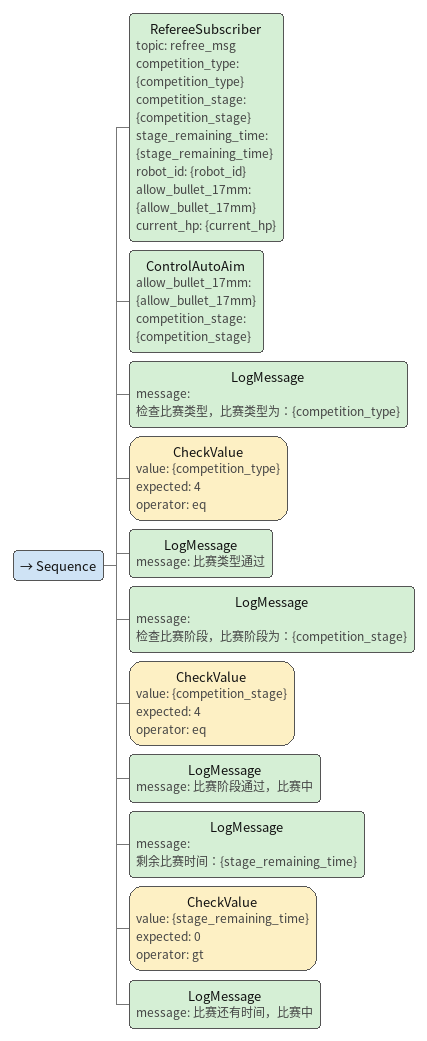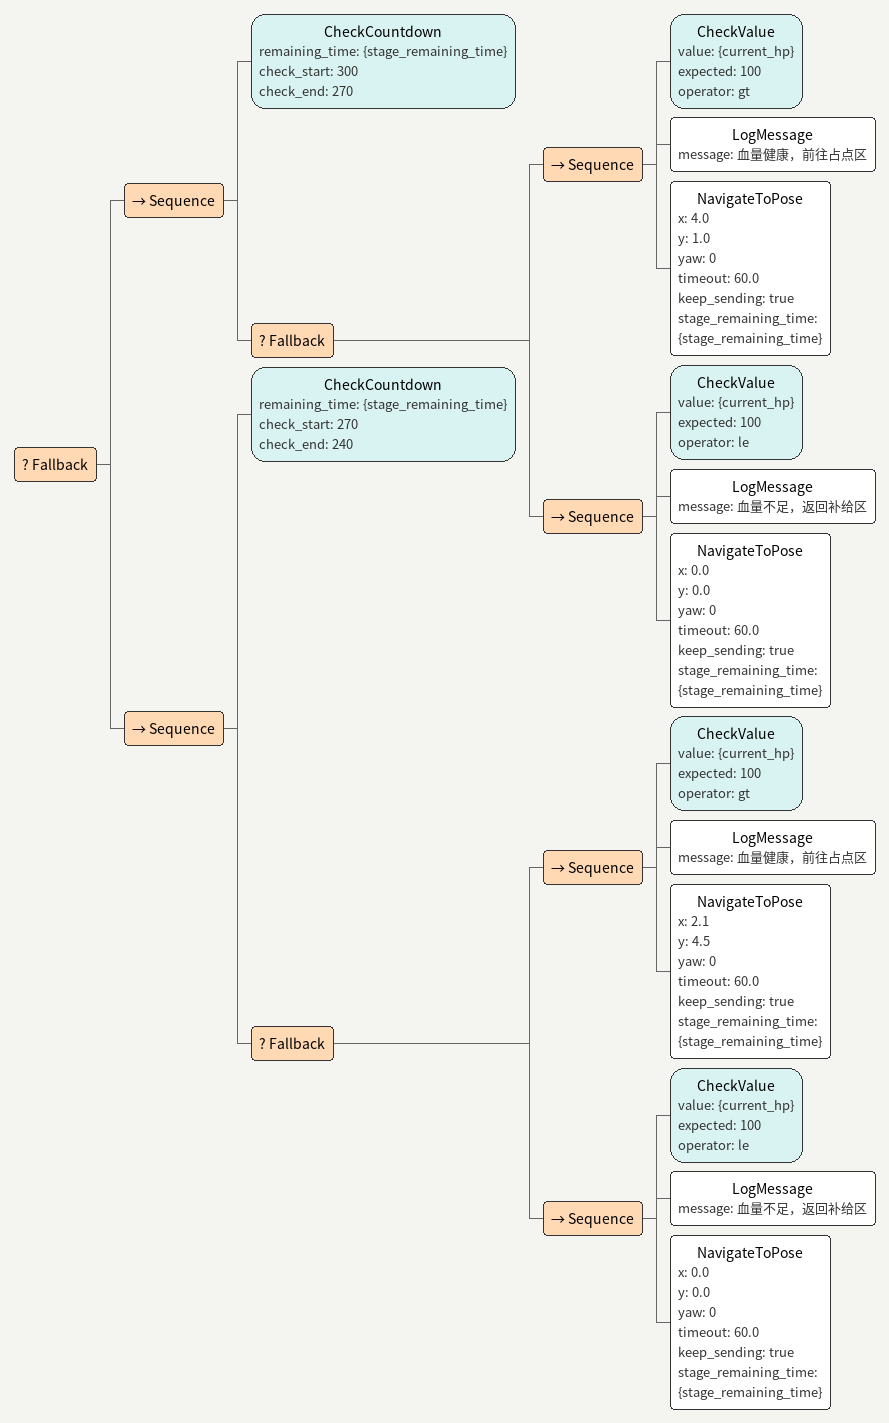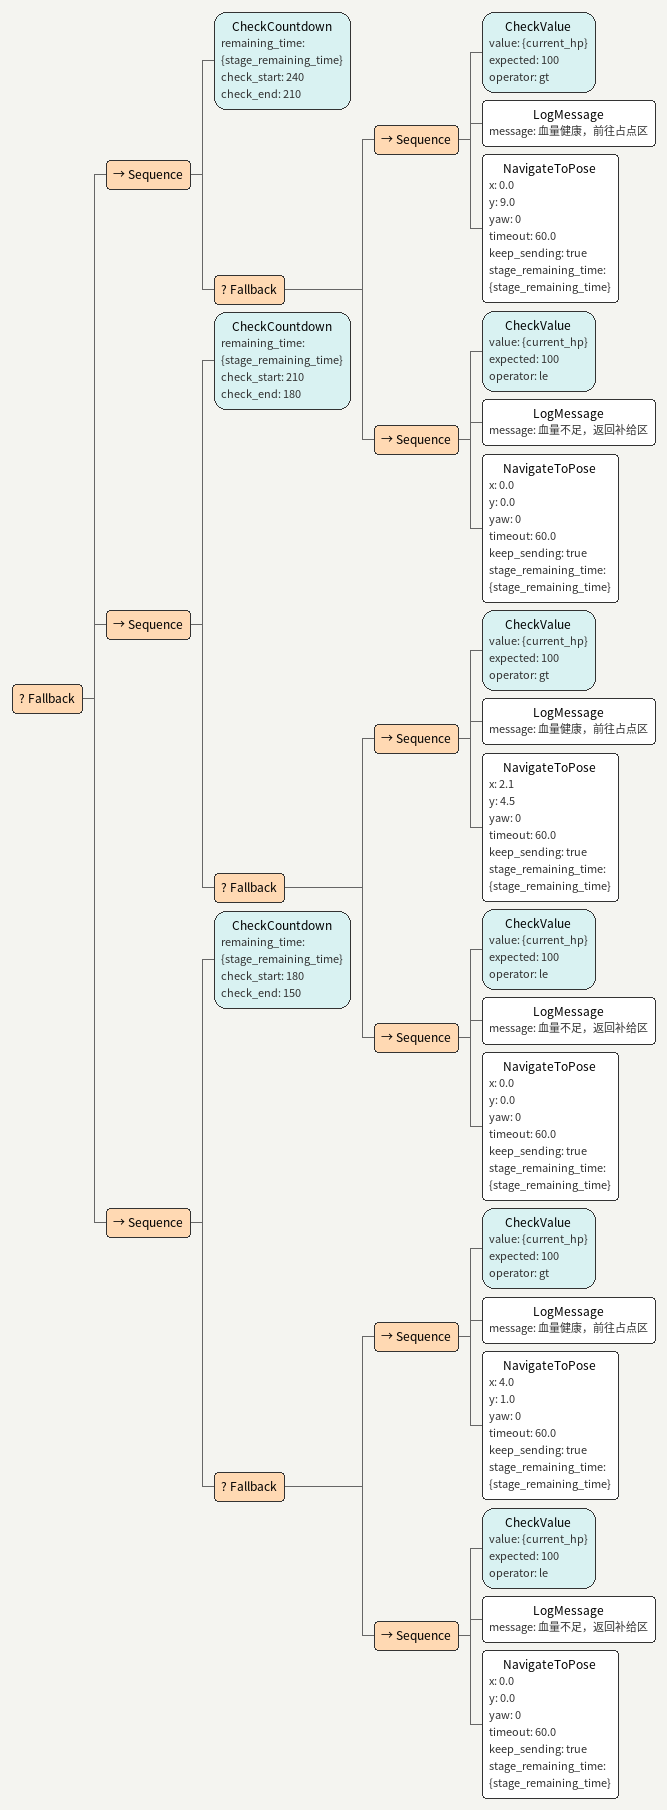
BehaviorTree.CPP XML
<Sequence>
    <!-- 赛前检查 -->
    <RefereeSubscriber topic="refree_msg" competition_type="{competition_type}" competition_stage="{competition_stage}" stage_remaining_time="{stage_remaining_time}" robot_id="{robot_id}" allow_bullet_17mm="{allow_bullet_17mm}" current_hp="{current_hp}"/>
    <!-- 控制自瞄 -->
    <ControlAutoAim allow_bullet_17mm="{allow_bullet_17mm}" competition_stage="{competition_stage}"/>

    <!-- 比赛类型检查 -->
    <LogMessage message="检查比赛类型，比赛类型为：{competition_type}"/>
    <CheckValue value="{competition_type}" expected="4" operator="eq"/>
    <LogMessage message="比赛类型通过"/>

    <!-- 比赛阶段检查 -->
    <LogMessage message="检查比赛阶段，比赛阶段为：{competition_stage}"/>
    <CheckValue value="{competition_stage}" expected="4" operator="eq"/>
    <LogMessage message="比赛阶段通过，比赛中"/>

    <!-- 剩余时间检查 -->
    <LogMessage message="剩余比赛时间：{stage_remaining_time}"/>
    <CheckValue value="{stage_remaining_time}" expected="0" operator="gt"/>
    <LogMessage message="比赛还有时间，比赛中"/>

</Sequence>

<Fallback>

  <Sequence>
    <CheckCountdown remaining_time="{stage_remaining_time}" check_start="300" check_end="270"/>
    <Fallback>
      <!-- 高血量分支 -->
      <Sequence>
        <CheckValue value="{current_hp}" expected="100" operator="gt"/>
        <LogMessage message="血量健康，前往占点区"/>
        <NavigateToPose x="4.0" y="1.0" yaw="0" timeout="60.0" keep_sending="true" stage_remaining_time="{stage_remaining_time}"/>
      </Sequence>
      <!-- 低血量分支 -->
      <Sequence>
        <CheckValue value="{current_hp}" expected="100" operator="le"/> <!-- le表示小于等于 -->
        <LogMessage message="血量不足，返回补给区"/>
        <NavigateToPose x="0.0" y="0.0" yaw="0" timeout="60.0" keep_sending="true" stage_remaining_time="{stage_remaining_time}"/>
      </Sequence>
    </Fallback>
  </Sequence>

  <Sequence>
    <CheckCountdown remaining_time="{stage_remaining_time}" check_start="270" check_end="240"/>
    <Fallback>
      <!-- 高血量分支 -->
      <Sequence>
        <CheckValue value="{current_hp}" expected="100" operator="gt"/>
        <LogMessage message="血量健康，前往占点区"/>
        <NavigateToPose x="2.1" y="4.5" yaw="0" timeout="60.0" keep_sending="true" stage_remaining_time="{stage_remaining_time}"/>
      </Sequence>
      <!-- 低血量分支 -->
      <Sequence>
        <CheckValue value="{current_hp}" expected="100" operator="le"/> <!-- le表示小于等于 -->
        <LogMessage message="血量不足，返回补给区"/>
        <NavigateToPose x="0.0" y="0.0" yaw="0" timeout="60.0" keep_sending="true" stage_remaining_time="{stage_remaining_time}"/>
      </Sequence>
    </Fallback>
  </Sequence>

</Fallback>

<Fallback>

  <Sequence>
    <CheckCountdown remaining_time="{stage_remaining_time}" check_start="240" check_end="210"/>
    <Fallback>
      <!-- 高血量分支 -->
      <Sequence>
        <CheckValue value="{current_hp}" expected="100" operator="gt"/>
        <LogMessage message="血量健康，前往占点区"/>
        <NavigateToPose x="0.0" y="9.0" yaw="0" timeout="60.0" keep_sending="true" stage_remaining_time="{stage_remaining_time}"/>
      </Sequence>
      <!-- 低血量分支 -->
      <Sequence>
        <CheckValue value="{current_hp}" expected="100" operator="le"/> <!-- le表示小于等于 -->
        <LogMessage message="血量不足，返回补给区"/>
        <NavigateToPose x="0.0" y="0.0" yaw="0" timeout="60.0" keep_sending="true" stage_remaining_time="{stage_remaining_time}"/>
      </Sequence>
    </Fallback>
  </Sequence>

  <Sequence>
    <CheckCountdown remaining_time="{stage_remaining_time}" check_start="210" check_end="180"/>
    <Fallback>
      <!-- 高血量分支 -->
      <Sequence>
        <CheckValue value="{current_hp}" expected="100" operator="gt"/>
        <LogMessage message="血量健康，前往占点区"/>
        <NavigateToPose x="2.1" y="4.5" yaw="0" timeout="60.0" keep_sending="true" stage_remaining_time="{stage_remaining_time}"/>
      </Sequence>
      <!-- 低血量分支 -->
      <Sequence>
        <CheckValue value="{current_hp}" expected="100" operator="le"/> <!-- le表示小于等于 -->
        <LogMessage message="血量不足，返回补给区"/>
        <NavigateToPose x="0.0" y="0.0" yaw="0" timeout="60.0" keep_sending="true" stage_remaining_time="{stage_remaining_time}"/>
      </Sequence>
    </Fallback>
  </Sequence>

  <Sequence>
    <CheckCountdown remaining_time="{stage_remaining_time}" check_start="180" check_end="150"/>
    <Fallback>
      <!-- 高血量分支 -->
      <Sequence>
        <CheckValue value="{current_hp}" expected="100" operator="gt"/>
        <LogMessage message="血量健康，前往占点区"/>
        <NavigateToPose x="4.0" y="1.0" yaw="0" timeout="60.0" keep_sending="true" stage_remaining_time="{stage_remaining_time}"/>
      </Sequence>
      <!-- 低血量分支 -->
      <Sequence>
        <CheckValue value="{current_hp}" expected="100" operator="le"/> <!-- le表示小于等于 -->
        <LogMessage message="血量不足，返回补给区"/>
        <NavigateToPose x="0.0" y="0.0" yaw="0" timeout="60.0" keep_sending="true" stage_remaining_time="{stage_remaining_time}"/>
      </Sequence>
    </Fallback>
  </Sequence>

</Fallback>
